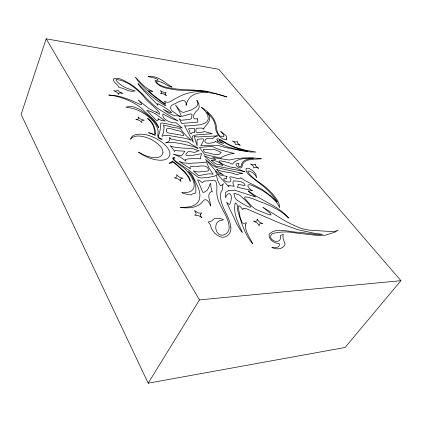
<?xml version="1.0" encoding="UTF-8"?>
<svg xmlns="http://www.w3.org/2000/svg" width="422" height="422" viewBox="0 0 422 422"><rect width="100%" height="100%" fill="white"/><g stroke="black" fill="none" stroke-linecap="round" stroke-linejoin="round"><path stroke-width="0.63" d="M237.312 141.618L236.721 141.824A4.114 1.757 28.7 0 1 236.093 141.971L235.56 141.966A3.761 1.609 28.7 0 1 234.632 141.792L232.416 140.922L234.6 142.573A3.571 1.546 28.7 0 1 235.165 143.343C235.08 145.511 235.893 143.981 237.349 144.234A3.914 1.693 29.1 0 1 238.156 144.424L240.218 145.284L238.071 143.607A3.592 1.535 29.1 0 1 237.491 142.826L237.291 141.734M46.177 38.808L21.1 114.436L148.18 383.192L345.106 347.475L400.9 280.672L218.68 69.25L46.177 38.808L199.469 299.889L148.18 383.192M203.298 149.741C203.378 150.675 204.559 152.616 205.947 152.711C210.436 152.326 217.62 157.612 221.276 152.506L219.772 151.725A19.317 8.931 28.6 0 0 214.16 149.504L212.91 149.24L203.515 149.726M199.469 299.889L400.9 280.672M198.551 166.205C202.344 165.857 208.104 164.97 208.584 170.393L207.603 171.01L199.733 171.939L196.557 171.791L193.287 170.905L198.551 175.626L208.32 173.88L211.401 173.88L213.157 174.402L208.732 167.529L206.416 161.499L205.878 162.138L204.775 162.481L189.262 163.351L183.348 162.881L179.055 161.262L190.517 168.9C187.189 164.722 197.412 166.938 198.467 166.205M232.337 167.239C236.826 167.006 240.392 171.327 244.997 171.564L218.385 166.49L216.433 166.78L204.026 155.729L210.325 158.334L215.6 159.669L215.025 158.851L212.683 157.485L229.241 160.033L236.652 158.482L243.805 157.944L252.003 157.738L261.345 158.767C255.658 159.5 243.71 158.076 242.239 165.514C242.249 172.234 230.781 162.971 238.984 163.398C236.536 166.437 241.901 168.879 241.526 164.2C243.025 159.347 249.217 158.799 253.485 158.345C246.664 158.113 238.715 158.076 233.377 162.897C233.108 166.3 228.956 161.536 226.814 162.206C209.048 157.459 226.725 167.297 232.248 167.233M233.45 153.318L234.178 153.481L230.164 154.03L225.622 155.433L221.365 157.29L221.07 158.108L204.559 154.521L199.464 147.505L212.255 146.286L215.937 148.222L220.574 149.974L233.35 153.302M225.865 178.764L223.987 178.759A2.416 1.155 29.4 0 0 223.86 179.645C225.179 181.961 231.214 183.744 231.056 179.777C225.981 173.083 237.401 180.199 240.413 178.327L240.572 177.651L244.428 180.284L260.696 188.613A25.789 12.386 31.1 0 1 262.231 189.52L272.174 196.874L277.222 201.985C272.121 193.202 264.177 186.545 256.022 180.69C252.572 177.367 245.467 173.954 246.026 168.594L247.113 168.225L249.049 168.362L253.569 171.274L255.737 174.207L256.813 177.783L255.194 175.162L252.736 172.767L249.877 171.253L248.679 171.005L247.751 171.29C251.939 179.239 261.862 183.048 268.134 189.525A38.217 18.447 30.7 0 1 272.507 193.877C275.735 197.623 280.055 203.214 279.622 207.645C277.359 202.08 272.501 198.198 268.086 194.373A28.274 13.646 31.2 0 0 263.043 190.95C258.828 188.407 254.35 186.255 249.697 184.651C244.95 184.377 250.483 190.391 252.44 190.66L237.185 187.189L238.129 185.859L238.055 184.24L243.837 185.474L245.135 185.327C244.586 181.254 236.853 180.901 233.371 180.959L232.939 182.874A11.753 5.586 30.3 0 0 234.284 186.334L228.518 185.379L229.019 187.009L216.502 173.347L219.514 174.856L227.142 176.454L226.572 176.797C225.606 177.24 227.131 179.202 225.949 178.786M166.426 130.103L166.701 132.023L168.331 132.972L183.016 135.441A1.867 0.844 26.7 0 0 183.786 135.325C183.501 133.31 181.101 131.353 179.039 130.804C176.934 131.142 166.089 125.83 166.426 130.103M174.339 151.287C175.067 151.129 168.019 143.369 171.474 146.545C178.116 147.879 185.168 148.512 191.984 148.222L194.843 149.525L199.231 150.765L196.209 151.487L194.943 152.474L190.48 151.688L188.017 151.735L186.477 153.344L185.838 154.563L185.933 155.27L192.812 155.349L200.977 153.745C202.486 152.337 200.271 157.285 200.218 157.881A5.702 2.674 28.1 0 0 200.55 158.857L195.729 158.408L187.426 159.004L185.184 159.643L186.002 161.088L179.941 156.852L173.252 154.13L179.814 155.623L181.402 155.586L183.011 154.172L184.773 151.229L175.283 150.596L174.339 151.287M155.444 133.262L155.085 135.467L153.766 134.771A11.499 5.47 25.4 0 0 151.619 133.769L148.634 132.708L154.494 134.544L154.563 130.54L153.386 126.173A36.825 17.144 23.8 0 0 152.395 124.168L150.237 121.082L147.579 118.392C152.527 121.541 155.343 127.486 155.444 133.262M216.792 169.322L217.509 170.472A11.352 5.312 29.1 0 0 219.287 172.181L223.243 174.713L215.368 171.833L216.739 171.912L205.598 159.426L211.807 164.765L216.286 167.523L242.534 173.368C239.664 172.809 237.127 175.916 234.458 173.832C228.492 171.759 222.014 172.308 216.792 169.322M245.404 225.005C245.135 231.878 249.977 237.665 252.593 243.668C244.739 234.706 241.521 222.747 237.987 211.596C236.499 209.001 238.873 203.873 235.265 203.003C232.68 212.962 238.509 223.465 242.275 232.385L240.682 230.496L237.106 224.536L226.609 202.143L228.829 204.28L229.779 204.248C231.04 201.104 232.205 197.285 230.539 194.083C225.058 191.646 225.87 203.441 225.464 193.234C225.533 191.419 228.138 191.862 228.429 190.18C230.19 190.348 232.58 191.44 234.284 190.058L255.69 197.005L249.254 192.063L248.268 190.892L255.326 195.687L275.983 207.276L282.687 212.108L288.732 218.058L284.338 214.038L279.211 210.531L271.995 206.627L263.861 203.014C257.605 201.083 251.443 197.459 244.908 196.831L244.554 197.944L245.309 199.036L251.602 206.152L255.679 209.349L268.793 214.592L271.109 214.962L269.827 212.941L262.711 207.155L285.014 220.87L293.369 225.163L301.319 228.545L308.73 230.09L325.8 231.214L334.672 231.472L338.075 230.19L334.904 232.169L324.987 235.26L317.128 235.402L295.474 232.965C287.788 231.362 279.865 231.694 272.248 233.593C265.47 240.16 282.271 245.91 280.366 236.183L280.767 235.365L283.246 234.352C282.281 237.681 283.858 241.104 285.166 244.106C283.368 249.471 276.162 249.877 271.852 247.397C274.653 248.194 280.308 247.825 279.348 243.763L278.937 243.468C274.094 243.494 268.566 239.596 269.094 234.358C275.782 226.545 291.201 232.749 299.562 232.264L318.378 234.722L322.535 234.315L314.353 233.292L297.658 229.652L279.775 223.08L246.332 208.684L243.626 208.231L242.977 208.858C243.705 211.586 239.986 205.018 238.688 205.783L238.419 206.142L238.794 210.219L240.324 218.243L242.349 222.932C244.618 224.836 248.067 220.057 245.404 225.005M158.224 119.389L157.844 120.629L157.089 120.85L156.493 120.539L146.756 110.316L150.396 111.387L155.481 113.824L165.202 121.072L161.135 120.349L158.002 118.735L158.224 119.389M230.781 227.131C232.058 233.767 225.042 239.881 218.844 236.056C214.893 234.31 212.16 230.591 210.773 226.598C211.876 224.747 206.173 221.423 209.117 221.808C211.791 221.967 212.952 218.997 215.078 218.295C217.24 218.074 229.151 219.545 219.957 220.506C214.513 222.584 214.624 230.444 218.591 233.93C222.863 237.412 229.368 232.939 229.146 227.79C228.866 214.534 216.222 204.644 216.787 191.134C216.85 187.516 217.425 183.554 215.146 180.431C213.669 179.73 211.549 180.911 209.945 180.616C207.809 181.312 203.43 180.02 202.528 182.673C201.331 182.357 199.559 179.867 197.633 179.893L202.824 192.295L203.921 192.342L206.933 190.512L208.515 188.149L210.045 184.045L210.678 183.312L210.968 187.262L212.34 192.021L211.369 191.525C205.836 194.853 210.926 201.305 210.583 206.036C208.985 201.363 205.419 196.399 201.98 202.555C196.573 208.025 188.259 208.378 181.075 207.508C178.284 206.975 185.279 207.55 185 207.313C187.426 207.165 189.842 206.812 192.163 206.068C195.011 205.155 197.691 203.283 198.968 200.508C202.349 192.052 195.935 183.523 192.828 176.095L191.108 173.595L188.349 171.311L191.788 175.821L194.241 180.505L195.855 187.02L195.834 191.941L195.407 193.102L192.284 193.941L191.461 194.853C189.531 195.375 175.858 191.662 184.941 192.648C188.492 192.601 192.944 191.335 193.967 187.479C195.085 181.386 191.008 175.726 187.189 171.364C183.227 166.057 175.979 163.678 172.503 158.197L173.294 157.68L174.998 157.955L173.553 158.023L173.31 158.73L175.531 161.12L186.36 168.452L198.646 177.641L201.521 177.947L207.824 177.53L214.972 176L215.864 175.531L216.312 174.655L217.72 180.679L220.453 185.717L221.318 185.559L223.46 183.675C221.466 186.165 223.576 189.557 221.107 191.725C217.958 204.448 229.515 214.856 230.776 227.025L230.781 227.131M255.215 164.364L255.452 165.477A3.835 1.693 30.2 0 0 256.143 166.421L256.286 166.569A4.178 1.841 30.2 0 0 256.919 167.112L258.596 168.262L256.186 167.376A3.919 1.746 30.3 0 0 255.152 167.276L254.999 167.286A4.12 1.836 30.3 0 0 254.487 167.423L253.717 168.014L253.364 166.405A3.576 1.593 29.9 0 0 252.694 165.582L250.394 163.91L252.62 164.712A3.814 1.683 29.9 0 0 253.917 164.838A4.167 1.841 29.9 0 0 254.471 164.685L255.162 164.095L255.215 164.364M158.514 135.483C158.213 137.577 160.196 139.234 162.206 139.07C159.521 139.83 156.683 136.739 157.944 134.127C158.946 129.227 156.019 124.458 152.864 120.919C145.954 113.291 136.206 108.111 125.893 107.262C130.941 105.125 136.385 107.589 140.8 110.036C147.653 114.805 154.579 120.333 158.63 127.676C156.726 119.811 147.02 114.863 142.124 108.697C133.632 101.739 123.25 97.551 112.521 95.52L108.792 95.013L116.757 95.831L121.995 97.118L129.77 99.761L140.093 104.408L141.565 104.677L141.344 103.532L138.258 99.903L148.497 108.296L154.125 111.424L156.541 112.268L156.367 111.914C157.707 112.911 160.687 116.577 159.178 112.331C154.542 106.344 147.394 102.219 143.105 95.71C135.942 88.124 126.858 80.607 116.155 79.478L115.929 79.911C120.054 86.209 128.167 89.084 135.161 90.904L133.494 91.21A13.583 5.697 24 0 1 128.715 90.841L122.401 88.24L118.856 87.401C118.044 84.184 113.492 82.976 113.281 79.41L113.492 78.898C118.767 76.73 124.443 81.013 129.132 83.324C140.769 89.939 147.969 101.876 159.052 109.277L178.1 120.961L170.973 118.239L162.918 113.998C161.141 119.373 172.102 123.757 176.122 122.723L182.309 128.051L177.208 126.194L170.546 124.511L162.301 123.034L160.682 123.192C160.276 127.196 160.455 131.601 158.514 135.483M226.487 138.474L226.809 139.809L223.27 139.123L220.511 137.424L218.248 135.072L216.053 130.852L214.83 123.472L213.775 120.645L211.622 117.485L206.949 112.073C213.163 119.795 207.582 122.971 203.673 128.446L204.005 129.201L201.31 128.03L196.784 128.23A4.31 1.888 27.4 0 0 196.119 128.9C194.363 134.797 200.487 131.896 203.805 131.912L204.09 131.453L212.271 133.716L196.562 134.903L192.495 136.084L192.079 137.968L193.271 142.372L184.446 125.498L185.88 126.062L200.397 124.759L204.638 123.403L206.907 121.736L208.341 118.999L207.745 115.169L205.43 111.324L201.526 107.41C208.436 111.751 215.399 118.186 216.412 126.732C216.57 130.857 218.522 137.994 223.734 136.707L223.95 135.694L223.354 134.381A12.275 5.307 27.9 0 0 221.592 132.334L220.727 131.479C221.951 133.315 228.534 135.678 226.487 138.474M215.626 141.555C213.585 143.179 201.494 145.215 205.751 139.244C207.624 137.772 210.478 138.3 212.651 138.791C213.769 137.303 215.521 135.947 217.557 135.873L196.979 136.971L194.22 136.401L197.095 145.78L196.995 140.832L197.39 139.365L202.913 138.769L203.583 139.213L203.863 140.104L200.761 145.769L212.488 145.242L218.058 145.458L225.802 147.595L243.721 151.097L250.515 151.978L255.922 152.062L245.715 150.274L235.872 147.484L228.777 144.472L220.817 139.851L218.617 138.975L217.14 138.885L216.676 139.302L217.968 141.138L217.457 141.011L219.725 142.32L223.628 143.438L220.131 141.444L219.023 140.326L219.16 139.882L220.748 140.389L227.769 144.451L233.303 147.02L240.086 149.362L247.856 151.25L238.546 149.794L228.286 147.194L221.434 144.625L215.626 141.555M257.14 219.851L257.135 220.126A2.79 1.403 31.8 0 1 257.045 220.426L256.655 220.986A4.695 2.358 31.7 0 1 255.616 221.339L253.522 221.149L256.861 222.842A4.558 2.31 32 0 1 257.863 223.739L259.261 225.875L259.261 224.646L259.73 223.903L260.807 223.544L262.806 223.729L259.577 222.109A4.204 2.094 32.1 0 1 258.675 221.344L257.109 219.055L257.14 219.851M169.876 138.664C170.066 141.096 167.571 142.277 165.63 142.905C174.877 141.338 184.171 144.546 193.186 146.408C204.781 151.556 192.675 145.226 190.649 143.849A5.897 2.685 27.3 0 1 188.718 142.288L171.849 139.307L170.525 138.711L169.734 137.546L169.876 138.664M180.442 179.593L180.938 181.455L179.244 179.73A4.352 2.226 27.3 0 0 178.163 179.012L174.386 177.868L176.771 177.034L176.95 175.911L176.438 174.671L179.471 177.208L182.99 178.258L181.143 178.643A4.542 2.305 27.7 0 0 180.579 179.155L180.442 179.593M194.727 131.316L194.373 132.756L192.057 132.561L191.635 133.684L190.96 133.89L190.037 132.782L188.581 128.721L194.099 128.383L194.669 128.9L194.727 131.316M197.628 119.837L197.913 122.058L181.729 123.472L179.271 118.709L180.653 120.017L181.523 120.244L189.794 119.373L191.045 118.74L191.614 117.97L192.042 114.33L190.86 113.861L181.56 116.483L179.303 111.392L175.478 104.978L180.442 111.165L182.225 112.162L183.739 112.352L190.871 110.163L195.871 107.262L197.296 105.6L197.871 103.923L197.823 102.572L196.837 100.257L198.773 103.786L199.258 106.877L198.445 109.192L195.676 111.798L194.141 114.151L193.403 116.488L194.025 118.54C194.964 119.927 198.794 117.284 197.633 119.795M152.474 91.41L148.47 90.719L151.846 93.985L159.627 100.035L164.475 103.522L165.535 103.733L164.517 101.201C168.911 104.688 173.152 99.028 177.303 97.661C186.202 92.381 196.647 90.709 206.917 91.906L207.355 91.933L200.861 90.941L177.303 90.081C169.633 88.762 159.242 88.277 154.916 80.908L155.528 80.338L158.218 80.196C157.084 77.252 141.502 76.261 151.319 76.419C159.727 76.973 165.403 83.129 172.118 87.18C166.606 86.188 162.565 81.119 156.731 81.203L156.393 81.493C157.316 84.505 161.13 85.444 163.747 86.626C176.992 90.334 190.976 89.448 204.543 90.894L210.715 92.175L226.804 96.965C212.952 92.017 189.409 87.375 186.113 105.421C186.746 96.063 177.63 102.662 173.495 104.324C168.832 105.859 170.34 111.023 174.333 112.431C183.839 119.843 181.782 115.164 174.687 115.834L168.879 113.307L163.372 109.388L167.74 111.677L170.641 112.669L171.654 112.6C167.581 108.945 162.681 106.091 157.781 103.654L157.385 104.034L157.976 105.199L143.67 90.751L140.326 86.985L137.978 83.598C146.023 92.054 155.101 99.93 165.308 105.642L165.756 105.547L165.624 105.036L154.257 96.443L144.582 87.95L138.216 81.282L135.272 77.105L143.353 85.402L147.589 88.678L152.474 91.41M164.068 127.101L163.604 132.54L162.122 135.362L162.069 136.29L164.601 135.283L169.902 135.689L185.385 138.379L189.003 139.302L191.124 140.315L185.168 134.66L180.057 128.299L173.7 127.597L163.398 124.975L164.068 127.101M162.998 152.31C162.296 159.226 152.648 157.923 147.874 156.42C144.625 155.544 141.064 153.587 138.516 152.089C141.396 154.267 144.593 156.024 147.916 157.427A20.404 9.912 25.5 0 0 152.722 159.078C158.16 160.56 168.251 161.906 169.924 154.542A20.963 10.17 25.5 0 0 168.916 150.068L167.824 148.243A21.274 10.323 25.5 0 0 160.713 141.344C153.139 136.343 143.464 132.281 134.381 135.029C132.84 135.62 131.506 136.76 130.862 138.295C130.245 139.893 130.788 139.323 131.347 138.342C133.616 135.889 137.356 135.842 140.442 136.127A17.898 8.709 25.3 0 1 146.492 137.498C151.366 139.186 156.013 141.818 159.595 145.574A18.046 8.783 25.3 0 1 161.8 148.491L162.676 150.385L162.998 152.31M233.946 193.867L234.611 196.858L235.766 198.836A6.979 3.418 30.5 0 0 236.895 200.028C249.771 208.542 258.343 212.197 240.192 195.571A6.256 3.07 30.4 0 0 238.652 194.732L234.938 193.503L233.946 193.867M136.016 119.363L139.033 120.302A3.983 1.836 24.7 0 1 140.025 120.861L141.987 122.681L141.755 120.914A3.814 1.746 25 0 1 142.151 120.571L144.213 120.286L140.494 118.967A3.962 1.799 24.8 0 1 139.666 118.397L138.216 116.989L138.611 118.181L138.405 118.846A4.167 1.899 24.5 0 1 137.767 119.21L136.016 119.363M211.501 160.244L214.671 163.061A8.092 3.74 28.6 0 0 215.452 163.551L217.251 164.343L222.9 165.371A0.659 0.306 28.9 0 0 222.895 165.208C219.999 162.338 215.463 160.281 211.501 160.244M118.508 94.117L117.49 92.829A4.078 1.778 23.5 0 0 116.688 92.144L113.623 90.677L115.802 91.004A4.315 1.857 23.5 0 0 116.604 90.925C118.376 88.398 117.96 91.959 120.476 92.481C126.241 94.802 118.049 91.305 118.508 94.117M200.36 214.439L200.476 215.558A5.359 2.864 29.6 0 0 200.951 216.486L201.99 217.794L199.057 215.858A4.753 2.574 29.3 0 0 197.665 215.357L194.679 215.289L195.829 214.381L196.098 213.247L194.5 210.541L197.401 212.466A4.621 2.458 29.1 0 0 198.709 212.946A5.586 2.97 29 0 0 199.77 213.115L201.695 213.036L200.36 214.439M165.06 93.399L165.107 93.953A3.814 1.572 25.7 0 0 165.35 94.391L166.363 95.525L163.636 93.953A3.967 1.651 25.6 0 0 162.702 93.652L160.624 93.447L161.536 92.998L161.721 92.45L160.418 90.598L162.322 91.774A3.65 1.498 25.5 0 0 163.467 92.27L166.115 92.671L165.06 93.399M172.445 162.053C171.48 163.657 166.178 163.799 171.058 162.328A10.355 5.08 26.2 0 0 171.759 161.615L172.239 161.062L175.367 163.303L184.984 171.96L188.977 177.198L190.005 179.598L190.259 181.36L188.402 177.193L184.335 171.976L176.992 165.276L172.904 162.006L172.445 162.053"/></g></svg>
